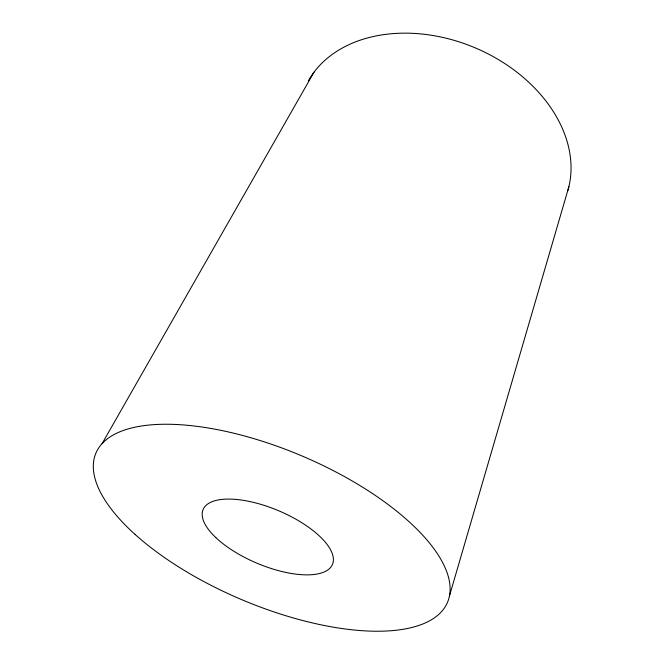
<?xml version="1.0" encoding="UTF-8"?>
<svg xmlns="http://www.w3.org/2000/svg" width="664" height="664" viewBox="0 0 664 664"><rect width="100%" height="100%" fill="white"/><g stroke="black" fill="none" stroke-linecap="round" stroke-linejoin="round"><path stroke-width="1" d="M449.462 595.932L568.874 186.75M102.082 443.652L314.014 72.177M308.328 80.85A141.39 104.19 23 0 1 475.225 47.858A141.39 104.19 23 0 1 567.82 190.717M135.116 534.462A190.958 77.904 23 0 0 439.385 613.818A190.958 77.904 23 0 0 240.634 434.945A190.958 77.904 23 0 0 135.116 534.462M215.833 537.599A70.243 28.378 23 0 0 328.456 569.48A70.243 28.378 23 0 0 259.093 503.851A70.243 28.378 23 0 0 215.833 537.599"/></g></svg>
